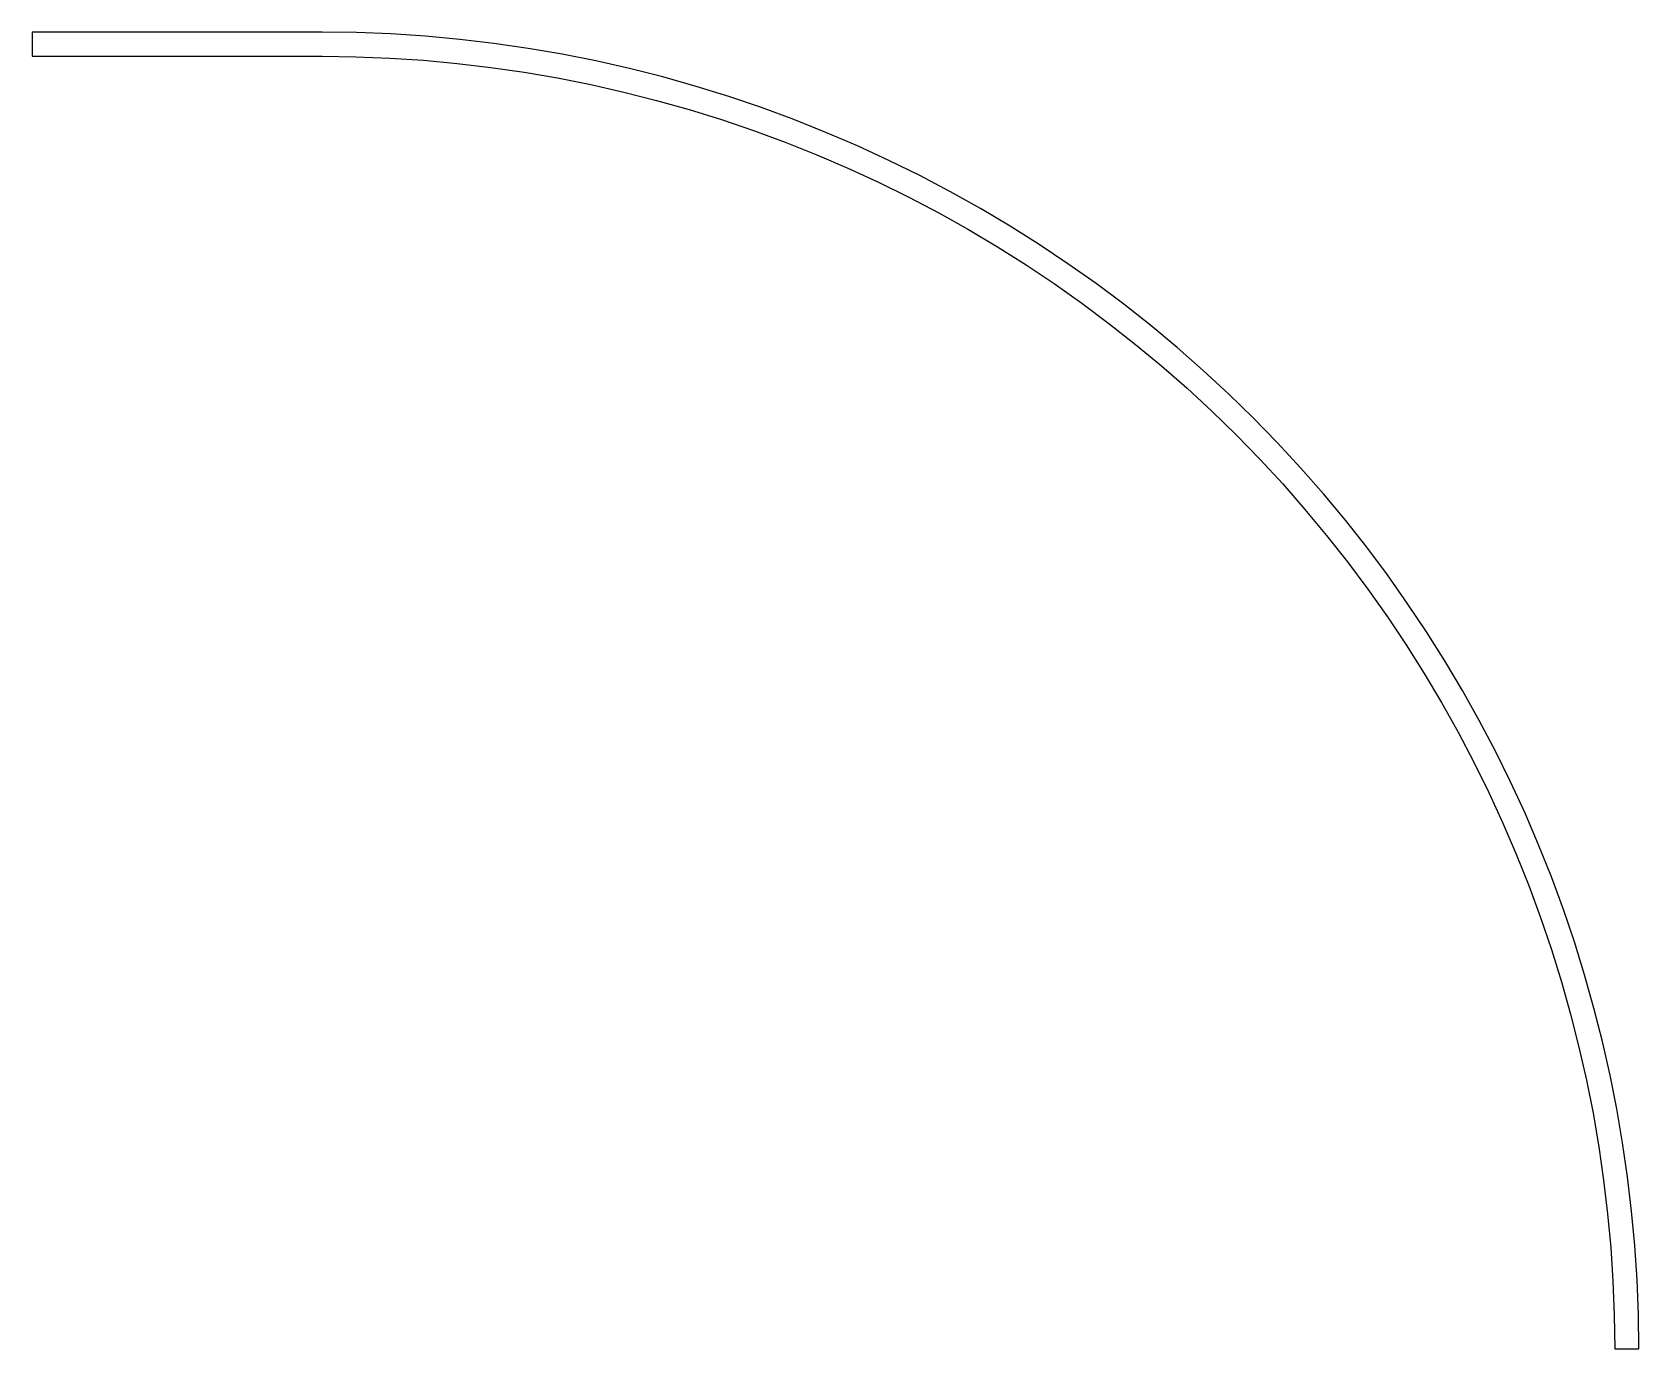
# Model space of a CAD drawing. Header units: metres. Extents: x 0 to 8.31, y 0 to 6.81.
import ezdxf

# ---------------------------------------------------------------- set-up
doc = ezdxf.new("R2010")
doc.units = ezdxf.units.M

msp = doc.modelspace()

# ---------------------------------------------------------------- linework, layer by layer
for p, q in [((1.5, 6.8125), (0, 6.8125)), ((0, 6.8125), (0, 6.6875)), ((1.67833, 6.81017), (1.5, 6.8125)), ((1.85654, 6.80316), (1.67833, 6.81017)), ((2.0345, 6.79149), (1.85654, 6.80316)), ((2.2121, 6.77518), (2.0345, 6.79149)), ((2.38921, 6.75421), (2.2121, 6.77518)), ((2.5657, 6.72862), (2.38921, 6.75421)), ((0, 6.6875), (1.5, 6.6875)), ((1.5, 6.6875), (1.67505, 6.6852)), ((1.67505, 6.6852), (1.84999, 6.67833)), ((1.84999, 6.67833), (2.02469, 6.66687)), ((2.02469, 6.66687), (2.19902, 6.65086)), ((2.19902, 6.65086), (2.37288, 6.63028)), ((2.74147, 6.69841), (2.5657, 6.72862)), ((2.9164, 6.66362), (2.74147, 6.69841)), ((3.09033, 6.62427), (2.9164, 6.66362)), ((2.37288, 6.63028), (2.54614, 6.60516)), ((2.54614, 6.60516), (2.71869, 6.57552)), ((2.71869, 6.57552), (2.8904, 6.54135)), ((3.2632, 6.58037), (3.09033, 6.62427)), ((3.43484, 6.53195), (3.2632, 6.58037)), ((2.8904, 6.54135), (3.06116, 6.50272)), ((3.06116, 6.50272), (3.23085, 6.45963)), ((3.60516, 6.47906), (3.43484, 6.53195)), ((3.23085, 6.45963), (3.39934, 6.41209)), ((3.39934, 6.41209), (3.56654, 6.36018)), ((3.77405, 6.42174), (3.60516, 6.47906)), ((3.94138, 6.36002), (3.77405, 6.42174)), ((3.56654, 6.36018), (3.73233, 6.30391)), ((4.10703, 6.29391), (3.94138, 6.36002)), ((3.73233, 6.30391), (3.89658, 6.24332)), ((3.89658, 6.24332), (4.05919, 6.17844)), ((4.27089, 6.22353), (4.10703, 6.29391)), ((4.05919, 6.17844), (4.22005, 6.10933)), ((4.43285, 6.14885), (4.27089, 6.22353)), ((4.22005, 6.10933), (4.37903, 6.03603)), ((4.5928, 6.06998), (4.43285, 6.14885)), ((4.75064, 5.98694), (4.5928, 6.06998)), ((4.37903, 6.03603), (4.53606, 5.9586)), ((4.90625, 5.8998), (4.75064, 5.98694)), ((4.53606, 5.9586), (4.69099, 5.87708)), ((4.69099, 5.87708), (4.84375, 5.79153)), ((5.05951, 5.80861), (4.90625, 5.8998)), ((4.84375, 5.79153), (4.9942, 5.70203)), ((5.21034, 5.71344), (5.05951, 5.80861)), ((4.9942, 5.70203), (5.14227, 5.6086)), ((5.35863, 5.61435), (5.21034, 5.71344)), ((5.14227, 5.6086), (5.28783, 5.51134)), ((5.50427, 5.51141), (5.35863, 5.61435)), ((5.28783, 5.51134), (5.4308, 5.41029)), ((5.64719, 5.40471), (5.50427, 5.51141)), ((5.4308, 5.41029), (5.57109, 5.30554)), ((5.78723, 5.2943), (5.64719, 5.40471)), ((5.57109, 5.30554), (5.70857, 5.19716)), ((5.92436, 5.18025), (5.78723, 5.2943)), ((5.70857, 5.19716), (5.84317, 5.08521)), ((6.05844, 5.06267), (5.92436, 5.18025)), ((5.84317, 5.08521), (5.97481, 4.96977)), ((6.18941, 4.9416), (6.05844, 5.06267)), ((5.97481, 4.96977), (6.10336, 4.85094)), ((6.31715, 4.81715), (6.18941, 4.9416)), ((6.10336, 4.85094), (6.22878, 4.72878)), ((6.4416, 4.68941), (6.31715, 4.81715)), ((6.22878, 4.72878), (6.35094, 4.60336)), ((6.56267, 4.55844), (6.4416, 4.68941)), ((6.35094, 4.60336), (6.46977, 4.47481)), ((6.68025, 4.42436), (6.56267, 4.55844)), ((6.46977, 4.47481), (6.58521, 4.34317)), ((6.7943, 4.28723), (6.68025, 4.42436)), ((6.58521, 4.34317), (6.69716, 4.20857)), ((6.90471, 4.14719), (6.7943, 4.28723)), ((6.69716, 4.20857), (6.80554, 4.07109)), ((7.01141, 4.00427), (6.90471, 4.14719)), ((6.80554, 4.07109), (6.91029, 3.9308)), ((7.11435, 3.85863), (7.01141, 4.00427)), ((6.91029, 3.9308), (7.01134, 3.78783)), ((7.21344, 3.71034), (7.11435, 3.85863)), ((7.01134, 3.78783), (7.1086, 3.64227)), ((7.30861, 3.55951), (7.21344, 3.71034)), ((7.1086, 3.64227), (7.20203, 3.4942)), ((7.20203, 3.4942), (7.29153, 3.34373)), ((7.3998, 3.40623), (7.30861, 3.55951)), ((7.29153, 3.34373), (7.37708, 3.19099)), ((7.48694, 3.25064), (7.3998, 3.40623)), ((7.56998, 3.0928), (7.48694, 3.25064)), ((7.37708, 3.19099), (7.4586, 3.03606)), ((7.64885, 2.93285), (7.56998, 3.0928)), ((7.4586, 3.03606), (7.53603, 2.87903)), ((7.72353, 2.77089), (7.64885, 2.93285)), ((7.53603, 2.87903), (7.60933, 2.72005)), ((7.79391, 2.60703), (7.72353, 2.77089)), ((7.60933, 2.72005), (7.67844, 2.55919)), ((7.86002, 2.44138), (7.79391, 2.60703)), ((7.67844, 2.55919), (7.74332, 2.39658)), ((7.92174, 2.27405), (7.86002, 2.44138)), ((7.74332, 2.39658), (7.80391, 2.23233)), ((7.97906, 2.10516), (7.92174, 2.27405)), ((7.80391, 2.23233), (7.86018, 2.06654)), ((8.03195, 1.93484), (7.97906, 2.10516)), ((7.86018, 2.06654), (7.91209, 1.89934)), ((8.08037, 1.7632), (8.03195, 1.93484)), ((7.91209, 1.89934), (7.95963, 1.73085)), ((8.12427, 1.59033), (8.08037, 1.7632)), ((7.95963, 1.73085), (8.00272, 1.56116)), ((8.16362, 1.4164), (8.12427, 1.59033)), ((8.00272, 1.56116), (8.04135, 1.3904)), ((8.19841, 1.24147), (8.16362, 1.4164)), ((8.04135, 1.3904), (8.07552, 1.21869)), ((8.07552, 1.21869), (8.10516, 1.04614)), ((8.22862, 1.0657), (8.19841, 1.24147)), ((8.10516, 1.04614), (8.13028, 0.872879)), ((8.25421, 0.889206), (8.22862, 1.0657)), ((8.13028, 0.872879), (8.15086, 0.69902)), ((8.27518, 0.712097), (8.25421, 0.889206)), ((8.15086, 0.69902), (8.16687, 0.524689)), ((8.29149, 0.5345), (8.27518, 0.712097)), ((8.16687, 0.524689), (8.17833, 0.349991)), ((8.30316, 0.356537), (8.29149, 0.5345)), ((8.17833, 0.349991), (8.1852, 0.175049)), ((8.31017, 0.178329), (8.30316, 0.356537)), ((8.1852, 0.175049), (8.1875, 0)), ((8.3125, 0), (8.31017, 0.178329)), ((8.1875, 0), (8.3125, 0))]:
    msp.add_line(p, q)

doc.saveas('drawing.dxf')
